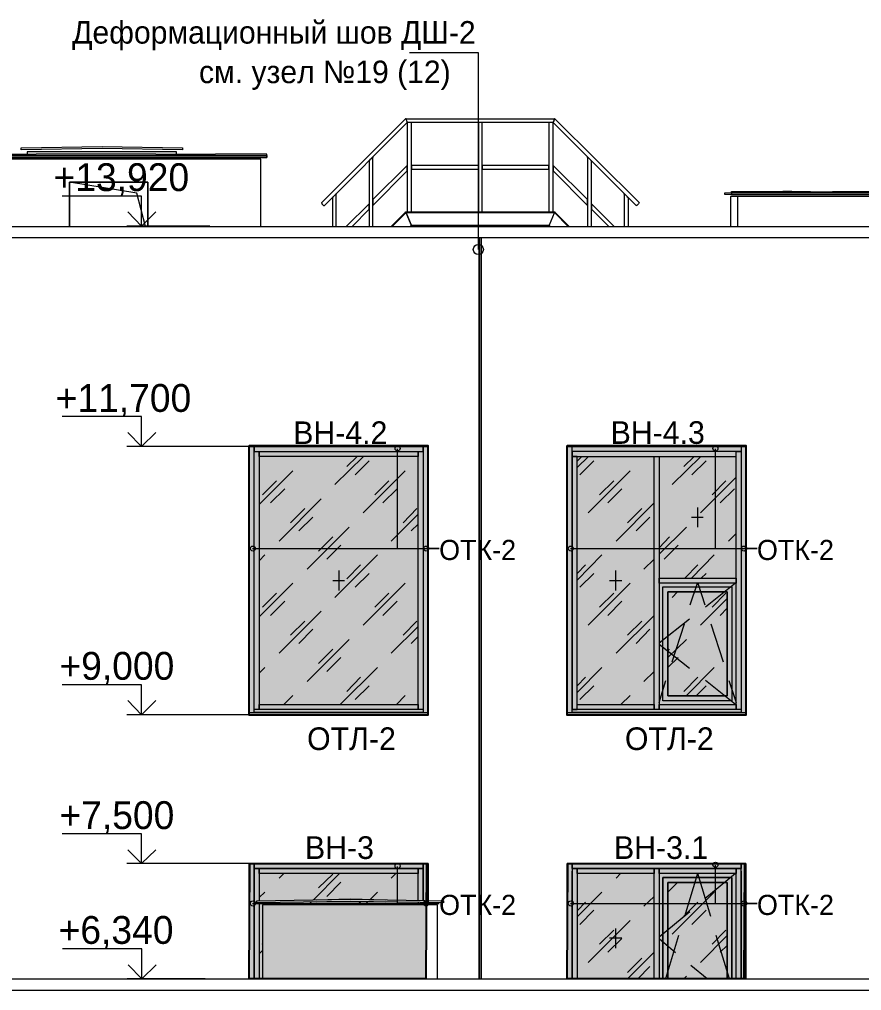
# Model space of a CAD drawing. Header units: millimetres. Extents: x 2294 to 908349, y -83289 to 219220.
# Drawn here: x 365690 to 374169, y 99539 to 109315 of the extents above; entities that cross this region are included whole.
import ezdxf

# ---------------------------------------------------------------- set-up
doc = ezdxf.new("R2010")
doc.units = ezdxf.units.MM
doc.layers.add('PDF _Геометрия', color=7, linetype='Continuous')
doc.layers.add('PDF _Текст', color=7, linetype='Continuous')

msp = doc.modelspace()

# ---------------------------------------------------------------- hatches: boundary and pattern name
at = {"transparency": 33554551}
h = msp.add_hatch(color=3, dxfattribs=at)
h.dxf.hatch_style = 1
h.paths.add_polyline_path([(368003.6828711908, 105025.5195463281), (369802.7332494315, 105025.5195463281), (369802.7332494315, 102312.1282699713), (368003.6828711908, 102312.1282699713)])
h = msp.add_hatch(color=3, dxfattribs=at)
h.dxf.hatch_style = 1
h.paths.add_polyline_path([(371203.8760145996, 105025.5195463281), (373002.9263928402, 105025.5195463281), (373002.9263928402, 102312.1282699713), (371203.8760145996, 102312.1282699713)])
h = msp.add_hatch(color=3, dxfattribs=at)
h.dxf.hatch_style = 1
h.paths.add_polyline_path([(368011.2186158588, 100817.8581911055), (369790.0542052633, 100817.8581911055), (369782.5184605953, 99657.99982960429), (368003.6828711908, 99657.99982960429)])
h = msp.add_hatch(color=3, dxfattribs=at)
h.dxf.hatch_style = 1
h.paths.add_polyline_path([(371211.4117592676, 100817.8581911055), (372990.247348672, 100817.8581911055), (372982.711604004, 99657.99982960429), (371203.8760145996, 99657.99982960429)])

# ---------------------------------------------------------------- linework, layer by layer
for points in [[(368003.6828711908, 105025.5195463281), (369802.7332494315, 105025.5195463281), (369802.7332494315, 102312.1282699713), (368003.6828711908, 102312.1282699713)], [(371203.8760145996, 105025.5195463281), (373002.9263928402, 105025.5195463281), (373002.9263928402, 102312.1282699713), (371203.8760145996, 102312.1282699713)], [(368011.2186158588, 100817.8581911055), (369790.0542052633, 100817.8581911055), (369782.5184605953, 99657.99982960429), (368003.6828711908, 99657.99982960429)], [(371211.4117592676, 100817.8581911055), (372990.247348672, 100817.8581911055), (372982.711604004, 99657.99982960429), (371203.8760145996, 99657.99982960429)]]:
    msp.add_lwpolyline(points, close=True)
at = {"layer": 'PDF _Геометрия', "lineweight": 9}
for points in [[(370310.7004150525, 106998.1253728205), (370310.7004150525, 108979.1973187402), (369616.4786220361, 108979.1973187402)], [(371906.5639270414, 107442.5966427382), (371902.3308673277, 107442.5966427382), (371902.3308673277, 107438.3635830255), (371064.1850440539, 108276.5094062993), (369595.313323468, 108276.5094062993), (369595.313323468, 108280.742466012), (369595.313323468, 108284.9755257266), (369582.6141443271, 108310.3738840073), (369582.6141443271, 108314.60694372), (369578.3810846154, 108314.60694372), (368731.7691419125, 107467.995001019), (368731.7691419125, 107463.7619413063), (368736.0022016279, 107463.7619413063), (368736.0022016279, 107459.5288815927), (368752.9344404805, 107442.5966427382)], [(368736.0022016279, 107459.5288815927), (368752.9344404805, 107442.5966427382), (368757.1675001942, 107442.5966427382), (368757.1675001942, 107438.3635830255), (369595.313323468, 108276.5094062993), (369595.313323468, 108280.742466012), (369595.313323468, 108284.9755257266), (369582.6141443271, 108310.3738840073), (369582.6141443271, 108314.60694372), (369578.3810846154, 108314.60694372), (371081.1172829065, 108314.60694372), (371931.9622853212, 107467.995001019), (371927.7292256095, 107467.995001019), (371927.7292256095, 107463.7619413063), (371923.4961658958, 107459.5288815927), (371906.5639270414, 107442.5966427382), (371923.4961658958, 107459.5288815927)], [(369637.6439206041, 107374.8676873222), (369637.6439206041, 108276.5094062993), (369633.4108608887, 108276.5094062993), (369629.1778011769, 108276.5094062993), (369603.7794428952, 108276.5094062993), (369599.5463831834, 108276.5094062993), (369595.313323468, 108276.5094062993), (369595.313323468, 107374.8676873222)], [(370348.7979524732, 107374.8676873222), (370348.7979524732, 108276.5094062993), (370344.5648927577, 108276.5094062993), (370340.3318330459, 108276.5094062993), (370319.166534476, 108276.5094062993), (370314.9334747642, 108276.5094062993), (370310.7004150525, 108276.5094062993), (370310.7004150525, 107374.8676873222)], [(371064.1850440539, 107374.8676873222), (371064.1850440539, 108276.5094062993), (371059.9519843422, 108276.5094062993), (371055.7189246267, 108276.5094062993), (371030.320566345, 108276.5094062993), (371026.0875066333, 108276.5094062993), (371021.8544469196, 108276.5094062993), (371021.8544469196, 107374.8676873222)], [(368181.471379159, 107946.3307486456), (368181.471379159, 107925.1654500775), (364739.9938320797, 107925.1654500775), (364739.9938320797, 107946.3307486456), (368181.471379159, 107946.3307486456), (368181.471379159, 107959.0299277864), (367665.0380941089, 107959.0299277864), (367665.0380941089, 107954.7968680728), (367063.9436147939, 107954.7968680728), (367063.9436147939, 107959.0299277864), (365857.5215964448, 107959.0299277864), (365857.5215964448, 107954.7968680728), (365256.4271171279, 107954.7968680728), (365256.4271171279, 107959.0299277864), (364739.9938320797, 107959.0299277864), (364739.9938320797, 107946.3307486456)], [(364739.9938320797, 107937.8646292184), (364739.9938320797, 107925.1654500775), (368181.471379159, 107925.1654500775), (368181.471379159, 107937.8646292184)], [(365256.4271171279, 107954.7968680728), (365857.5215964448, 107954.7968680728)], [(367271.3635407537, 107954.7968680728), (367271.3635407537, 107980.1952263536), (365768.6273424607, 107980.1952263536), (365768.6273424607, 107954.7968680728)], [(365768.6273424607, 107925.1654500775), (365768.6273424607, 107908.233211224)], [(367063.9436147939, 107954.7968680728), (367665.0380941089, 107954.7968680728)], [(367271.3635407537, 107908.233211224), (367271.3635407537, 107925.1654500775)], [(369248.2024269607, 107230.9436570639), (369248.2024269607, 107929.3985097921), (369248.2024269607, 107925.1654500775), (369243.9693672489, 107925.1654500775), (369243.9693672489, 107920.9323903648), (369218.5710089672, 107899.7670917967), (369214.3379492518, 107895.5340320831), (369214.3379492518, 107891.3009723704), (369210.10488954, 107891.3009723704), (369210.10488954, 107230.9436570639)], [(371449.3934779819, 107230.9436570639), (371449.3934779819, 107891.3009723704), (371445.1604182702, 107891.3009723704), (371445.1604182702, 107895.5340320831), (371440.9273585565, 107899.7670917967), (371419.7620599885, 107920.9323903648), (371415.5290002767, 107925.1654500775), (371411.2959405612, 107925.1654500775), (371411.2959405612, 107929.3985097921), (371411.2959405612, 107230.9436570639)], [(368122.2085431684, 107230.9436570639), (368122.2085431684, 107908.233211224), (364799.2566680703, 107908.233211224), (364799.2566680703, 107810.8728378136)], [(366958.1171219572, 107230.9436570639), (366873.4559276849, 107565.3553744303), (366196.1663735267, 107675.4149269816)], [(367605.775258122, 107235.1767167766), (367190.9354061987, 107235.1767167766), (366920.0195845347, 107235.1767167766), (366920.0195845347, 107535.7239564359), (366119.9712986834, 107535.7239564359)], [(368879.9262318872, 107230.9436570639), (368879.9262318872, 107561.1223147167), (368879.9262318872, 107556.8892550031), (368875.6931721736, 107556.8892550031), (368875.6931721736, 107552.6561952895), (368871.4601124581, 107552.6561952895), (368850.2948138937, 107527.2578370087), (368846.0617541783, 107527.2578370087), (368846.0617541783, 107523.0247772951), (368841.8286944646, 107523.0247772951), (368841.8286944646, 107518.7917175815), (368841.8286944646, 107230.9436570639)], [(371821.9027327728, 107230.9436570639), (371821.9027327728, 107518.7917175815), (371817.6696730573, 107518.7917175815), (371817.6696730573, 107523.0247772951), (371813.4366133455, 107523.0247772951), (371813.4366133455, 107527.2578370087), (371788.0382550638, 107552.6561952895), (371783.8051953502, 107556.8892550031), (371779.5721356347, 107556.8892550031), (371779.5721356347, 107561.1223147167), (371779.5721356347, 107230.9436570639)], [(372859.0023625791, 107569.5884341439), (372859.0023625791, 107582.2876132838), (373375.4356476273, 107582.2876132838), (373375.4356476273, 107578.0545535712), (373874.9366938192, 107578.0545535712), (373874.9366938192, 107582.2876132838), (374374.4377400149, 107582.2876132838), (374374.4377400149, 107578.0545535712), (374873.9387862086, 107578.0545535712), (374873.9387862086, 107582.2876132838), (375390.3720712569, 107582.2876132838), (375390.3720712569, 107569.5884341439), (372859.0023625791, 107569.5884341439), (372859.0023625791, 107552.6561952895), (372791.2734071631, 107552.6561952895), (372791.2734071631, 107569.5884341439), (372859.0023625791, 107573.8214938575)], [(374090.8227392081, 107531.4908967223), (372850.5362431537, 107531.4908967223), (372850.5362431537, 107230.9436570639)], [(375390.3720712569, 107569.5884341439), (375390.3720712569, 107552.6561952895), (372859.0023625791, 107552.6561952895)], [(372859.0023625791, 107561.1223147167), (372859.0023625791, 107552.6561952895), (375390.3720712569, 107552.6561952895), (375390.3720712569, 107561.1223147167), (375585.0928180758, 107561.1223147167), (375390.3720712569, 107561.1223147167)], [(375331.1092352662, 107230.9436570639), (375331.1092352662, 107531.4908967223), (372918.2651985697, 107531.4908967223), (372918.2651985697, 107230.9436570639)], [(373375.4356476273, 107578.0545535712), (373874.9366938192, 107578.0545535712)], [(369040.7825010009, 107230.9436570639), (369210.10488954, 107404.4991053166), (369210.10488954, 107408.7321650311), (369210.10488954, 107412.9652247438), (369210.10488954, 107446.8297024528), (369210.10488954, 107451.0627621654), (369210.10488954, 107455.2958218791), (369210.10488954, 107459.5288815927), (368981.5196650103, 107230.9436570639)], [(371677.9787025116, 107230.9436570639), (371449.3934779819, 107459.5288815927), (371449.3934779819, 107455.2958218791), (371449.3934779819, 107451.0627621654), (371449.3934779819, 107446.8297024528), (371449.3934779819, 107412.9652247438), (371449.3934779819, 107408.7321650311), (371449.3934779819, 107404.4991053166), (371622.9489262365, 107230.9436570639)], [(369633.4108608887, 107230.9436570639), (369637.6439206041, 107235.1767167766), (369637.6439206041, 107239.4097764902), (369637.6439206041, 107243.6428362038), (371021.8544469196, 107243.6428362038), (371026.0875066333, 107243.6428362038), (371026.0875066333, 107247.8758959174), (371076.8842231948, 107366.401567895), (371076.8842231948, 107370.6346276095), (371076.8842231948, 107374.8676873222), (371081.1172829065, 107374.8676873222), (369578.3810846154, 107374.8676873222), (369578.3810846154, 107379.1007470358), (371081.1172829065, 107379.1007470358), (371081.1172829065, 107374.8676873222), (369578.3810846154, 107374.8676873222), (369582.6141443271, 107374.8676873222), (369582.6141443271, 107370.6346276095), (369582.6141443271, 107374.8676873222), (369578.3810846154, 107374.8676873222), (369434.4570543561, 107230.9436570639)], [(369442.9231737815, 107230.9436570639), (369582.6141443271, 107370.6346276095), (369582.6141443271, 107366.401567895), (369633.4108608887, 107247.8758959174), (369633.4108608887, 107243.6428362038), (369637.6439206041, 107243.6428362038), (369624.9447414633, 107230.9436570639)], [(371021.8544469196, 107243.6428362038), (371021.8544469196, 107239.4097764902), (371021.8544469196, 107235.1767167766), (369637.6439206041, 107235.1767167766), (369637.6439206041, 107239.4097764902), (369637.6439206041, 107243.6428362038), (369633.4108608887, 107243.6428362038), (369633.4108608887, 107247.8758959174), (369582.6141443271, 107366.401567895), (369582.6141443271, 107370.6346276095), (371076.8842231948, 107370.6346276095), (371076.8842231948, 107374.8676873222), (371081.1172829065, 107374.8676873222), (371225.0413131677, 107230.9436570639)], [(369629.1778011769, 107374.8676873222), (369603.7794428952, 107374.8676873222)], [(370340.3318330459, 107374.8676873222), (370319.166534476, 107374.8676873222)], [(371026.0875066333, 107230.9436570639), (371021.8544469196, 107235.1767167766), (371021.8544469196, 107239.4097764902), (371026.0875066333, 107239.4097764902), (371026.0875066333, 107243.6428362038), (371026.0875066333, 107247.8758959174), (371076.8842231948, 107366.401567895), (371076.8842231948, 107370.6346276095), (371216.5751937404, 107230.9436570639)], [(371055.7189246267, 107374.8676873222), (371030.320566345, 107374.8676873222)], [(371081.1172829065, 107374.8676873222), (371081.1172829065, 107374.8676873222)], [(367072.4097342212, 107235.1767167766), (366771.8624945618, 107235.1767167766)], [(371034.5536260605, 107230.9436570639), (371026.0875066333, 107243.6428362038)], [(390366.9373376332, 107116.651044799), (365586.6057747807, 107116.651044799), (365586.6057747807, 107230.9436570639), (390366.9373376332, 107230.9436570639)], [(368295.763991423, 105017.0534269009), (367931.7208560612, 105017.0534269009), (366920.0195845347, 105017.0534269009), (366920.0195845347, 105317.6006665593), (366119.9712986834, 105317.6006665593)], [(367072.4097342212, 105017.0534269009), (366771.8624945618, 105017.0534269009)], [(369493.719890343, 104991.6550686192), (369493.719890343, 103988.419916519), (369917.0258616954, 103988.419916519), (369785.8010105751, 103988.419916519)], [(372693.9130337518, 104991.6550686192), (372693.9130337518, 103988.419916519), (373117.2190051042, 103988.419916519), (372985.9941539839, 103988.419916519)], [(368587.8451116551, 104915.4599937769), (368587.8451116551, 104915.4599937769)], [(368867.2270527463, 104631.844992972), (369155.0751132648, 104915.4599937769)], [(368985.7527247239, 104813.8665606529), (369091.5792175625, 104915.4599937769)], [(371305.4694477245, 104805.4004412256), (371419.7620599885, 104915.4599937769)], [(371305.4694477245, 104868.8963369289), (371352.0331045743, 104915.4599937769)], [(371978.525942171, 104915.4599937769), (371982.7590018846, 104915.4599937769)], [(372262.1409429759, 104631.844992972), (372549.9890034944, 104915.4599937769)], [(372380.6666149553, 104813.8665606529), (372482.2600480784, 104915.4599937769)], [(369070.4139189944, 104729.2053663833), (369210.10488954, 104873.1293966416)], [(371330.8678060044, 104729.2053663833), (371474.7918362636, 104873.1293966416)], [(372461.0947495103, 104729.2053663833), (372605.0187797695, 104873.1293966416)], [(368105.2763043158, 104432.8911864376), (368443.9210813958, 104771.5359635176)], [(369150.8420535494, 104348.2299921671), (369574.1480249017, 104771.5359635176)], [(371415.5290002767, 104348.2299921671), (371838.8349716254, 104771.5359635176)], [(372545.7559437826, 104348.2299921671), (372905.5660194289, 104708.0400678152)], [(368139.1407820247, 104530.251559848), (368278.8317525703, 104669.9425303936)], [(369269.3677255306, 104530.251559848), (369409.0586960763, 104669.9425303936)], [(371529.8216125406, 104530.251559848), (371673.7456427999, 104669.9425303936)], [(372664.2816157583, 104530.251559848), (372803.9725863039, 104669.9425303936)], [(368219.5689165797, 104449.823425292), (368363.4929468371, 104589.5143958377)], [(369349.7958600856, 104449.823425292), (369493.719890343, 104589.5143958377)], [(371614.4828068092, 104449.823425292), (371754.1737773549, 104589.5143958377)], [(372744.7097503152, 104449.823425292), (372888.6337805763, 104589.5143958377)], [(368304.2301108502, 104064.6149913622), (368727.5360822007, 104487.9209627127)], [(371699.1440010797, 104064.6149913622), (372080.1193752959, 104449.823425292)], [(372516.1245257854, 104403.2597684432), (372516.1245257854, 104204.3059619078)], [(368418.522723116, 104246.6365590431), (368562.4467533734, 104390.5605893023)], [(368503.1839173827, 104166.2084244862), (368642.8748879284, 104305.8993950319)], [(369434.4570543561, 104064.6149913622), (369705.3728760201, 104335.5308130272)], [(369552.9827263337, 104246.6365590431), (369692.6736968793, 104390.5605893023)], [(371813.4366133455, 104246.6365590431), (371957.3606436029, 104390.5605893023)], [(371898.097807616, 104166.2084244862), (372037.7887781616, 104305.8993950319)], [(372456.8616897985, 104305.8993950319), (372575.3873617761, 104305.8993950319)], [(368587.8451116551, 103780.9999905573), (369011.1510830037, 104204.3059619078)], [(369633.4108608887, 104166.2084244862), (369705.3728760201, 104233.9373799032)], [(372130.9160918575, 103933.3901402438), (372406.064973237, 104204.3059619078)], [(368702.137723919, 103963.0215582382), (368846.0617541783, 104106.9455884974)], [(372130.9160918575, 103996.8860359462), (372236.7425846942, 104106.9455884974)], [(372829.3709445857, 104064.6149913622), (372905.5660194289, 104140.8100662054)], [(368786.7989181895, 103882.5934236823), (368926.4898887351, 104022.2843942279)], [(372181.712808419, 103882.5934236823), (372321.4037789647, 104022.2843942279)], [(368037.5473488998, 103988.419916519), (369917.0258616954, 103988.419916519)], [(368105.2763043158, 103865.6611848278), (368160.3060805891, 103924.9240208166)], [(368867.2270527463, 103497.3849897534), (369294.7660838105, 103924.9240208166)], [(371237.7404923085, 103988.419916519), (373117.2190051042, 103988.419916519)], [(371305.4694477245, 103670.9404380061), (371555.2199708223, 103924.9240208166)], [(372456.8616897985, 103692.1057365742), (372685.4469143283, 103924.9240208166)], [(368985.7527247239, 103683.6396171469), (369125.4436952695, 103823.3305876926)], [(371305.4694477245, 103738.669393423), (371390.130641995, 103823.3305876926)], [(371978.525942171, 103780.9999905573), (372080.1193752959, 103882.5934236823)], [(372389.1327343807, 103692.1057365742), (372520.3575855009, 103823.3305876926)], [(368905.324590167, 103768.3008114174), (368905.324590167, 103565.1139451694)], [(369070.4139189944, 103598.9784228774), (369210.10488954, 103738.669393423)], [(371330.8678060044, 103598.9784228774), (371474.7918362636, 103738.669393423)], [(371690.6778816525, 103768.3008114174), (371690.6778816525, 103565.1139451694)], [(372554.2220632061, 103692.1057365742), (372605.0187797695, 103738.669393423)], [(368105.2763043158, 103302.6642429316), (368443.9210813958, 103641.3090200117)], [(368846.0617541783, 103666.7073782934), (368964.5874261577, 103666.7073782934)], [(369150.8420535494, 103218.0030486621), (369574.1480249017, 103641.3090200117)], [(371415.5290002767, 103218.0030486621), (371838.8349716254, 103641.3090200117)], [(371631.4150456656, 103666.7073782934), (371754.1737773549, 103666.7073782934)], [(372444.1625106577, 103421.1899149101), (372516.1245257854, 103641.3090200117)], [(372520.3575855009, 103641.3090200117), (372592.3196006287, 103421.1899149101)], [(372901.3329597153, 103641.3090200117), (372596.5526603442, 103400.024616342)], [(368139.1407820247, 103400.024616342), (368278.8317525703, 103539.7155868877)], [(369269.3677255306, 103400.024616342), (369409.0586960763, 103539.7155868877)], [(371529.8216125406, 103400.024616342), (371673.7456427999, 103539.7155868877)], [(372262.1409429759, 103497.3849897534), (372317.1707192529, 103552.4147660285)], [(372664.2816157583, 103400.024616342), (372803.9725863039, 103539.7155868877)], [(368219.5689165797, 103315.3634220725), (368363.4929468371, 103459.2874523317)], [(369349.7958600856, 103315.3634220725), (369493.719890343, 103459.2874523317)], [(371614.4828068092, 103315.3634220725), (371754.1737773549, 103459.2874523317)], [(372545.7559437826, 103218.0030486621), (372816.6717654448, 103484.6858106125)], [(368304.2301108502, 102934.3880478563), (368727.5360822007, 103357.6940192077)], [(372744.7097503152, 103315.3634220725), (372816.6717654448, 103387.3254372021)], [(368418.522723116, 103116.4096155381), (368562.4467533734, 103256.1005860837)], [(369552.9827263337, 103116.4096155381), (369692.6736968793, 103256.1005860837)], [(371699.1440010797, 102934.3880478563), (372080.1193752959, 103315.3634220725)], [(371813.4366133455, 103116.4096155381), (371957.3606436029, 103256.1005860837)], [(372435.6963912304, 103277.2658846509), (372130.9160918575, 103035.9814809812)], [(372262.1409429759, 102849.7268535867), (372384.899674667, 103230.702227802)], [(372651.5824366175, 103230.702227802), (372774.3411683105, 102849.7268535867)], [(368503.1839173827, 103031.7484212676), (368642.8748879284, 103175.6724515269)], [(369434.4570543561, 102934.3880478563), (369705.3728760201, 103205.3038695212)], [(371898.097807616, 103031.7484212676), (372037.7887781616, 103175.6724515269)], [(368587.8451116551, 102650.7730470523), (369011.1510830037, 103074.0790184019)], [(369633.4108608887, 103031.7484212676), (369705.3728760201, 103103.7104363972)], [(372219.8103458416, 102892.057450722), (372406.064973237, 103074.0790184019)], [(368702.137723919, 102832.7946147323), (368846.0617541783, 102976.7186449924)], [(372435.6963912304, 102781.9978981707), (372130.9160918575, 103023.2823018404)], [(372219.8103458416, 102955.5533464244), (372236.7425846942, 102976.7186449924)], [(368786.7989181895, 102752.3664801763), (368926.4898887351, 102892.057450722)], [(372219.8103458416, 102790.464017598), (372321.4037789647, 102892.057450722)], [(368105.2763043158, 102735.4342413228), (368160.3060805891, 102790.464017598)], [(368918.0237693079, 102417.9547628099), (369294.7660838105, 102790.464017598)], [(371305.4694477245, 102540.7134945011), (371555.2199708223, 102790.464017598)], [(371978.525942171, 102650.7730470523), (372080.1193752959, 102752.3664801763)], [(372401.8319135215, 102506.8490167931), (372685.4469143283, 102790.464017598)], [(368985.7527247239, 102549.1796139283), (369125.4436952695, 102693.1036441866)], [(371305.4694477245, 102608.4424499171), (371390.130641995, 102693.1036441866)], [(372130.9160918575, 102439.1200613771), (372198.6450472716, 102659.2391664796)], [(372380.6666149553, 102549.1796139283), (372520.3575855009, 102693.1036441866)], [(372901.3329597153, 102417.9547628099), (372596.5526603442, 102659.2391664796)], [(372833.6040042974, 102659.2391664796), (372905.5660194289, 102439.1200613771)], [(368291.5309317112, 102316.3613296859), (367817.4282437954, 102316.3613296859), (366920.0195845347, 102316.3613296859), (366920.0195845347, 102616.9085693443), (366119.9712986834, 102616.9085693443)], [(369070.4139189944, 102468.7514793715), (369210.10488954, 102608.4424499171)], [(371330.8678060044, 102468.7514793715), (371474.7918362636, 102608.4424499171)], [(372503.4253466446, 102506.8490167931), (372605.0187797695, 102608.4424499171)], [(368350.7937676981, 102417.9547628099), (368443.9210813958, 102511.0820765067)], [(369485.2537709177, 102417.9547628099), (369574.1480249017, 102511.0820765067)], [(371745.7076579295, 102417.9547628099), (371838.8349716254, 102511.0820765067)], [(369756.1695925817, 102367.1580462474), (368054.4795877524, 102367.1580462474)], [(372956.3627359904, 102367.1580462474), (371254.672731163, 102367.1580462474)], [(367072.4097342212, 102316.3613296859), (366771.8624945618, 102316.3613296859)], [(368003.6828711908, 102337.5266282531), (368003.6828711908, 102337.5266282531)], [(368003.6828711908, 102312.1282699713), (368003.6828711908, 102316.3613296859)], [(369756.1695925817, 102337.5266282531), (368054.4795877524, 102337.5266282531), (369756.1695925817, 102337.5266282531)], [(369806.9663091432, 102337.5266282531), (369806.9663091432, 102337.5266282531)], [(369806.9663091432, 102316.3613296859), (369806.9663091432, 102312.1282699713)], [(371203.8760145996, 102337.5266282531), (371203.8760145996, 102337.5266282531)], [(371203.8760145996, 102312.1282699713), (371203.8760145996, 102316.3613296859)], [(372956.3627359904, 102337.5266282531), (371254.672731163, 102337.5266282531), (372956.3627359904, 102337.5266282531)], [(373002.9263928402, 102337.5266282531), (373002.9263928402, 102337.5266282531)], [(373002.9263928402, 102316.3613296859), (373002.9263928402, 102312.1282699713)], [(368198.4036180116, 100817.8581911055), (367847.0596617926, 100817.8581911055), (366920.0195845347, 100817.8581911055), (366920.0195845347, 101118.405430764), (366119.9712986834, 101118.405430764)], [(367072.4097342212, 100817.8581911055), (366771.8624945618, 100817.8581911055)], [(369705.3728760201, 100445.3489363166), (369705.3728760201, 100741.6631162623), (369705.3728760201, 100767.0614745431), (369756.1695925817, 100767.0614745431), (369756.1695925817, 100741.6631162623), (369756.1695925817, 100817.8581911055), (369806.9663091432, 100817.8581911055), (369806.9663091432, 100741.6631162623), (369806.9663091432, 100445.3489363166), (369806.9663091432, 100817.8581911055), (368003.6828711908, 100817.8581911055), (368003.6828711908, 99657.99982960429), (368003.6828711908, 100741.6631162623), (368003.6828711908, 100817.8581911055), (368054.4795877524, 100817.8581911055), (368054.4795877524, 100741.6631162623), (368054.4795877524, 99657.99982960429), (368054.4795877524, 100741.6631162623), (368054.4795877524, 100767.0614745431), (368105.2763043158, 100767.0614745431), (368105.2763043158, 100741.6631162623), (368105.2763043158, 100441.1158766029)], [(369493.719890343, 100788.2267731102), (369493.719890343, 100415.7175183222), (369917.0258616954, 100415.7175183222), (369785.8010105751, 100415.7175183222)], [(372956.3627359904, 100741.6631162623), (372956.3627359904, 99657.99982960429), (372956.3627359904, 100741.6631162623), (372956.3627359904, 100817.8581911055), (373002.9263928402, 100817.8581911055), (373002.9263928402, 100741.6631162623), (373002.9263928402, 99657.99982960429), (373002.9263928402, 100817.8581911055), (371203.8760145996, 100817.8581911055), (371203.8760145996, 99657.99982960429), (371203.8760145996, 100741.6631162623), (371203.8760145996, 100817.8581911055), (371254.672731163, 100817.8581911055), (371254.672731163, 100741.6631162623), (371254.672731163, 99657.99982960429), (371254.672731163, 100741.6631162623)], [(372693.9130337518, 100800.9259522511), (372693.9130337518, 100415.7175183222), (373117.2190051042, 100415.7175183222), (372985.9941539839, 100415.7175183222)], [(368304.2301108502, 100669.7011011327), (368350.7937676981, 100716.2647579815)], [(368647.1079476438, 100449.5819960302), (368913.7907095961, 100716.2647579815)], [(368702.137723919, 100572.3407277213), (368846.0617541783, 100712.031698267)], [(369434.4570543561, 100669.7011011327), (369481.0207112022, 100716.2647579815)], [(371254.672731163, 100767.0614745431), (371305.4694477245, 100767.0614745431), (371305.4694477245, 100741.6631162623), (371305.4694477245, 99657.99982960429)], [(371699.1440010797, 100669.7011011327), (371741.474598214, 100716.2647579815)], [(372080.1193752959, 99657.99982960429), (372080.1193752959, 100741.6631162623), (372080.1193752959, 100767.0614745431), (372130.9160918575, 100767.0614745431), (372130.9160918575, 100741.6631162623), (372130.9160918575, 99657.99982960429)], [(372516.1245257854, 100716.2647579815), (372384.899674667, 100284.4926672038)], [(372651.5824366175, 100284.4926672038), (372520.3575855009, 100716.2647579815)], [(372901.3329597153, 100716.2647579815), (372592.3196006287, 100462.281175171)], [(372905.5660194289, 99657.99982960429), (372905.5660194289, 100741.6631162623), (372905.5660194289, 100767.0614745431), (372956.3627359904, 100767.0614745431)], [(368786.7989181895, 100487.6795334518), (368926.4898887351, 100631.603563711)], [(372219.8103458416, 100530.010130587), (372317.1707192529, 100627.3705039974)], [(368105.2763043158, 100474.9803543119), (368160.3060805891, 100530.010130587)], [(369218.5710089672, 100453.8150557438), (369294.7660838105, 100530.010130587)], [(371305.4694477245, 100280.2596074902), (371555.2199708223, 100530.010130587)], [(372262.1409429759, 100106.7041592365), (372685.4469143283, 100530.010130587)], [(368037.5473488998, 100415.7175183222), (369917.0258616954, 100415.7175183222)], [(368680.9724253509, 100432.6497571757), (369019.6172024328, 100436.8828168903), (368079.8779460341, 100424.1836377494), (368079.8779460341, 100441.1158766029), (369019.6172024328, 100458.0481154565), (368680.9724253509, 100449.5819960302)], [(368105.2763043158, 100424.1836377494), (368105.2763043158, 99657.99982960429)], [(369900.0936228391, 99657.99982960429), (369900.0936228391, 100403.0183391813), (368139.1407820247, 100403.0183391813), (368139.1407820247, 99657.99982960429)], [(368600.5442907959, 100403.0183391813), (368630.1757087894, 100432.6497571757)], [(369379.4272780791, 100449.5819960302), (369019.6172024328, 100458.0481154565), (369959.3564588297, 100441.1158766029), (369959.3564588297, 100424.1836377494), (369019.6172024328, 100436.8828168903), (369379.4272780791, 100432.6497571757)], [(369100.0453369878, 100403.0183391813), (369125.4436952695, 100428.416697463)], [(369167.7742924057, 100403.0183391813), (369197.4057103992, 100432.6497571757)], [(369705.3728760201, 100424.1836377494), (369705.3728760201, 100403.0183391813)], [(371237.7404923085, 100415.7175183222), (373117.2190051042, 100415.7175183222)], [(371305.4694477245, 100343.7555031925), (371390.130641995, 100428.416697463)], [(371978.525942171, 100390.3191600414), (372080.1193752959, 100487.6795334518)], [(372380.6666149553, 100288.7257269174), (372520.3575855009, 100428.416697463)], [(371330.8678060044, 100204.0645326469), (371474.7918362636, 100347.9885629062)], [(372439.9294509422, 100331.0563240517), (372130.9160918575, 100077.0727412412)], [(372461.0947495103, 100204.0645326469), (372605.0187797695, 100347.9885629062)], [(371415.5290002767, 99823.08915843163), (371838.8349716254, 100246.3951297821)], [(371529.8216125406, 100005.1107261125), (371673.7456427999, 100149.0347563718)], [(371690.6778816525, 100165.9669952253), (371690.6778816525, 99967.01318869088)], [(372664.2816157583, 100005.1107261125), (372803.9725863039, 100149.0347563718)], [(368139.1407820247, 100005.1107261125), (368139.1407820247, 100009.3437858261)], [(371614.4828068092, 99924.68259155564), (371754.1737773549, 100064.3735621013)], [(371754.1737773549, 100068.6066218149), (371631.4150456656, 100068.6066218149)], [(372296.0054206848, 99920.44953184202), (372130.9160918575, 100060.1405023877)], [(372325.6368386783, 100094.0049800957), (372194.4119875599, 99657.99982960429)], [(372545.7559437826, 99823.08915843163), (372816.6717654448, 100094.0049800957)], [(372837.8370640129, 99657.99982960429), (372706.6122128926, 100094.0049800957)], [(367559.2116012722, 99657.99982960429), (367427.9867501557, 99657.99982960429), (366924.2526442483, 99657.99982960429), (366924.2526442483, 99958.54706926364), (366124.2043583952, 99958.54706926364)], [(368105.2763043158, 99907.7503527021), (368139.1407820247, 99941.61483041011)], [(371813.4366133455, 99657.99982960429), (372080.1193752959, 99924.68259155564)], [(372744.7097503152, 99924.68259155564), (372816.6717654448, 99992.41154697165)], [(371813.4366133455, 99721.49572530761), (371957.3606436029, 99865.41975556687)], [(371915.0300464686, 99657.99982960429), (372037.7887781616, 99780.75856129639)], [(372613.4848991968, 99657.99982960429), (372448.3955703694, 99793.45774043724)], [(367076.6427939329, 99657.99982960429), (366776.0955542736, 99657.99982960429)], [(372380.6666149553, 99657.99982960429), (372406.064973237, 99683.39818788599)]]:
    msp.add_lwpolyline(points, dxfattribs=at)
for points in [[(371081.1172829065, 108314.60694372), (371076.8842231948, 108314.60694372), (371076.8842231948, 108310.3738840073), (371068.4181037676, 108284.9755257266), (371064.1850440539, 108280.742466012), (371064.1850440539, 108276.5094062993), (371064.1850440539, 108280.742466012), (371068.4181037676, 108284.9755257266), (371076.8842231948, 108310.3738840073), (371076.8842231948, 108314.60694372)], [(366522.111971464, 108035.2250026288), (367330.6263767444, 108022.5258234888), (367330.6263767444, 108001.3605249207), (366522.111971464, 108014.0597040616), (365709.36450647, 108001.3605249207), (365709.36450647, 108022.5258234888)], [(369595.313323468, 107789.7075392464), (369595.313323468, 107793.9405989591), (369595.313323468, 107798.1736586727), (369595.313323468, 107802.4067183863), (369595.313323468, 107836.2711960943), (369595.313323468, 107840.504255808), (369595.313323468, 107844.7373155216), (369248.2024269607, 107501.8594787279), (369248.2024269607, 107497.6264190143), (369248.2024269607, 107493.3933593007), (369248.2024269607, 107489.1602995871), (369248.2024269607, 107455.2958218791), (369248.2024269607, 107451.0627621654), (369248.2024269607, 107446.8297024528), (369248.2024269607, 107442.5966427382)], [(370310.7004150525, 107806.6397781), (370310.7004150525, 107810.8728378136), (370310.7004150525, 107815.1058975272), (370310.7004150525, 107840.504255808), (370310.7004150525, 107844.7373155216), (369637.6439206041, 107844.7373155216), (369637.6439206041, 107840.504255808), (369637.6439206041, 107815.1058975272), (369637.6439206041, 107810.8728378136), (369637.6439206041, 107806.6397781)], [(371021.8544469196, 107806.6397781), (371021.8544469196, 107810.8728378136), (371021.8544469196, 107815.1058975272), (371021.8544469196, 107840.504255808), (371021.8544469196, 107844.7373155216), (370348.7979524732, 107844.7373155216), (370348.7979524732, 107840.504255808), (370348.7979524732, 107815.1058975272), (370348.7979524732, 107810.8728378136), (370348.7979524732, 107806.6397781)], [(371411.2959405612, 107442.5966427382), (371411.2959405612, 107446.8297024528), (371411.2959405612, 107451.0627621654), (371411.2959405612, 107455.2958218791), (371411.2959405612, 107489.1602995871), (371411.2959405612, 107493.3933593007), (371411.2959405612, 107497.6264190143), (371411.2959405612, 107501.8594787279), (371064.1850440539, 107844.7373155216), (371064.1850440539, 107840.504255808), (371064.1850440539, 107836.2711960943), (371064.1850440539, 107802.4067183863), (371064.1850440539, 107798.1736586727), (371064.1850440539, 107793.9405989591), (371064.1850440539, 107789.7075392464)], [(366196.1663735267, 107675.4149269816), (366196.1663735267, 107230.9436570639), (366196.1663735267, 107675.4149269816), (366983.5154802371, 107675.4149269816), (366983.5154802371, 107230.9436570639), (366983.5154802371, 107675.4149269816)], [(373468.5629613232, 107582.2876132838), (373375.4356476273, 107582.2876132838)], [(373654.8175887186, 107578.0545535712), (373468.5629613232, 107582.2876132838)], [(370319.166534476, 99657.99982960429), (370319.166534476, 107116.651044799)], [(370340.3318330459, 107116.651044799), (370340.3318330459, 99657.99982960429)], [(369756.1695925817, 105017.0534269009), (369730.7712343, 105017.0534269009), (368079.8779460341, 105017.0534269009), (368054.4795877524, 105017.0534269009), (368003.6828711908, 105017.0534269009), (368003.6828711908, 104940.8583520576), (368003.6828711908, 102392.5564045291), (368003.6828711908, 102316.3613296859), (368003.6828711908, 105017.0534269009), (369806.9663091432, 105017.0534269009), (369806.9663091432, 102316.3613296859), (369806.9663091432, 102392.5564045291), (369806.9663091432, 104940.8583520576), (369806.9663091432, 105017.0534269009)], [(368079.8779460341, 104966.2567103384), (369730.7712343, 104966.2567103384), (369756.1695925817, 104966.2567103384), (369756.1695925817, 105017.0534269009), (369756.1695925817, 104940.8583520576), (369756.1695925817, 102392.5564045291), (369756.1695925817, 102337.5266282531), (368054.4795877524, 102337.5266282531), (368054.4795877524, 102392.5564045291), (368054.4795877524, 104940.8583520576), (368054.4795877524, 105017.0534269009), (368054.4795877524, 104966.2567103384)], [(371203.8760145996, 104940.8583520576), (371203.8760145996, 103666.7073782934), (371203.8760145996, 102392.5564045291), (371203.8760145996, 102316.3613296859), (371203.8760145996, 105017.0534269009), (373002.9263928402, 105017.0534269009), (373002.9263928402, 102316.3613296859), (373002.9263928402, 102392.5564045291), (373002.9263928402, 103666.7073782934), (373002.9263928402, 104940.8583520576), (373002.9263928402, 105017.0534269009), (372956.3627359904, 105017.0534269009), (372956.3627359904, 104940.8583520576), (372956.3627359904, 103666.7073782934), (372956.3627359904, 102392.5564045291), (372956.3627359904, 102337.5266282531), (371254.672731163, 102337.5266282531), (371254.672731163, 102392.5564045291), (371254.672731163, 103666.7073782934), (371254.672731163, 102367.1580462474), (371305.4694477245, 102367.1580462474), (371305.4694477245, 103666.7073782934), (371305.4694477245, 104915.4599937769), (371254.672731163, 104915.4599937769), (371254.672731163, 103666.7073782934), (371254.672731163, 104940.8583520576), (371254.672731163, 105017.0534269009), (371203.8760145996, 105017.0534269009)], [(372105.5177335758, 104966.2567103384), (371254.672731163, 104966.2567103384), (371254.672731163, 104915.4599937769), (372105.5177335758, 104915.4599937769), (372905.5660194289, 104915.4599937769), (372905.5660194289, 104966.2567103384), (372105.5177335758, 104966.2567103384), (371280.0710894428, 104966.2567103384), (371254.672731163, 104966.2567103384), (371254.672731163, 105017.0534269009), (371280.0710894428, 105017.0534269009), (372105.5177335758, 105017.0534269009), (372930.9643777087, 105017.0534269009), (372956.3627359904, 105017.0534269009), (372956.3627359904, 104966.2567103384), (372930.9643777087, 104966.2567103384)], [(368054.4795877524, 102367.1580462474), (368054.4795877524, 104966.2567103384), (368105.2763043158, 104966.2567103384), (368105.2763043158, 102367.1580462474)], [(369705.3728760201, 104915.4599937769), (368105.2763043158, 104915.4599937769), (368105.2763043158, 104966.2567103384), (369705.3728760201, 104966.2567103384)], [(369705.3728760201, 102367.1580462474), (369705.3728760201, 104966.2567103384), (369756.1695925817, 104966.2567103384), (369756.1695925817, 102367.1580462474)], [(372130.9160918575, 102367.1580462474), (372080.1193752959, 102367.1580462474), (371305.4694477245, 102367.1580462474), (371305.4694477245, 102417.9547628099), (372080.1193752959, 102417.9547628099), (372080.1193752959, 102367.1580462474), (372080.1193752959, 103666.7073782934), (372080.1193752959, 104915.4599937769), (372130.9160918575, 104915.4599937769), (372130.9160918575, 103666.7073782934)], [(372905.5660194289, 104940.8583520576), (372905.5660194289, 104966.2567103384), (372956.3627359904, 104966.2567103384), (372956.3627359904, 104940.8583520576), (372956.3627359904, 103666.7073782934), (372956.3627359904, 102367.1580462474), (372905.5660194289, 102367.1580462474), (372905.5660194289, 103666.7073782934)], [(372905.5660194289, 103641.3090200117), (372130.9160918575, 103641.3090200117), (372130.9160918575, 103692.1057365742), (372905.5660194289, 103692.1057365742)], [(372169.0136292782, 103603.211482591), (372863.2354222946, 103603.211482591), (372863.2354222946, 102456.0523002315), (372169.0136292782, 102456.0523002315)], [(372863.2354222946, 103603.211482591), (372863.2354222946, 102456.0523002315), (372169.0136292782, 102456.0523002315), (372169.0136292782, 103603.211482591)], [(372816.6717654448, 103552.4147660285), (372219.8103458416, 103552.4147660285), (372219.8103458416, 102506.8490167931), (372816.6717654448, 102506.8490167931)], [(372219.8103458416, 102506.8490167931), (372219.8103458416, 103552.4147660285), (372816.6717654448, 103552.4147660285), (372816.6717654448, 102506.8490167931)], [(369705.3728760201, 102367.1580462474), (368105.2763043158, 102367.1580462474), (368105.2763043158, 102417.9547628099), (369705.3728760201, 102417.9547628099)], [(372905.5660194289, 102367.1580462474), (372130.9160918575, 102367.1580462474), (372130.9160918575, 102417.9547628099), (372905.5660194289, 102417.9547628099)], [(369806.9663091432, 102312.1282699713), (368003.6828711908, 102312.1282699713), (368003.6828711908, 102337.5266282531), (369806.9663091432, 102337.5266282531)], [(373002.9263928402, 102312.1282699713), (371203.8760145996, 102312.1282699713), (371203.8760145996, 102337.5266282531), (373002.9263928402, 102337.5266282531)], [(369730.7712343, 100817.8581911055), (369756.1695925817, 100817.8581911055), (369756.1695925817, 100767.0614745431), (369730.7712343, 100767.0614745431), (368079.8779460341, 100767.0614745431), (368054.4795877524, 100767.0614745431), (368054.4795877524, 100817.8581911055), (368079.8779460341, 100817.8581911055)], [(372105.5177335758, 100817.8581911055), (372956.3627359904, 100817.8581911055), (372956.3627359904, 100767.0614745431), (372105.5177335758, 100767.0614745431), (371254.672731163, 100767.0614745431), (371254.672731163, 100817.8581911055)], [(368105.2763043158, 100767.0614745431), (369705.3728760201, 100767.0614745431), (369705.3728760201, 100716.2647579815), (368105.2763043158, 100716.2647579815)], [(369756.1695925817, 100445.3489363166), (369756.1695925817, 100741.6631162623)], [(371305.4694477245, 100767.0614745431), (372080.1193752959, 100767.0614745431), (372080.1193752959, 100716.2647579815), (371305.4694477245, 100716.2647579815)], [(372130.9160918575, 100767.0614745431), (372905.5660194289, 100767.0614745431), (372905.5660194289, 100716.2647579815), (372130.9160918575, 100716.2647579815)], [(372169.0136292782, 100678.1672205599), (372863.2354222946, 100678.1672205599), (372863.2354222946, 99657.99982960429), (372863.2354222946, 100678.1672205599), (372169.0136292782, 100678.1672205599), (372169.0136292782, 99657.99982960429)], [(372816.6717654448, 100627.3705039974), (372816.6717654448, 99657.99982960429), (372816.6717654448, 100627.3705039974), (372219.8103458416, 100627.3705039974), (372219.8103458416, 99657.99982960429), (372219.8103458416, 100627.3705039974)], [(369756.1695925817, 100403.0183391813), (369756.1695925817, 100424.1836377494)], [(369806.9663091432, 100424.1836377494), (369806.9663091432, 100403.0183391813)], [(391683.4189085327, 99657.99982960429), (391683.4189085327, 99539.47415762674), (365527.342938792, 99539.47415762674), (365527.342938792, 99657.99982960429)]]:
    msp.add_lwpolyline(points, close=True, dxfattribs=at)
at = {"layer": 'PDF _Геометрия', "lineweight": 18}
for points in [[(367063.9436147939, 107379.1007470358), (366920.0195845347, 107235.1767167766), (366780.3286139891, 107379.1007470358)], [(367063.9436147939, 105156.7443974465), (366920.0195845347, 105017.0534269009), (366780.3286139891, 105156.7443974465)], [(367063.9436147939, 102460.2853599442), (366920.0195845347, 102316.3613296859), (366780.3286139891, 102460.2853599442)], [(367063.9436147939, 100957.5491616512), (366920.0195845347, 100817.8581911055), (366780.3286139891, 100957.5491616512)], [(367068.1766745057, 99797.69080014993), (366924.2526442483, 99657.99982960429), (366784.5616737027, 99797.69080014993)]]:
    msp.add_lwpolyline(points, dxfattribs=at)
at = {"layer": 'PDF _Геометрия', "lineweight": 9}
for points in [[(370259.9036984891, 106998.1253728205), (370259.9036984891, 107027.7567908159), (370281.0689970553, 107048.922089383), (370310.7004150525, 107048.922089383)], [(370259.9036984891, 106998.1253728205), (370259.9036984891, 107027.7567908159), (370281.0689970553, 107048.922089383), (370310.7004150525, 107048.922089383)], [(370310.7004150525, 107048.922089383), (370336.0987733323, 107048.922089383), (370361.497131614, 107027.7567908159), (370361.497131614, 106998.1253728205)], [(370310.7004150525, 107048.922089383), (370336.0987733323, 107048.922089383), (370361.497131614, 107027.7567908159), (370361.497131614, 106998.1253728205)], [(370310.7004150525, 106947.3286562581), (370281.0689970553, 106947.3286562581), (370259.9036984891, 106972.7270145398), (370259.9036984891, 106998.1253728205)], [(370310.7004150525, 106947.3286562581), (370281.0689970553, 106947.3286562581), (370259.9036984891, 106972.7270145398), (370259.9036984891, 106998.1253728205)], [(370361.497131614, 106998.1253728205), (370361.497131614, 106972.7270145398), (370336.0987733323, 106947.3286562581), (370310.7004150525, 106947.3286562581)], [(370361.497131614, 106998.1253728205), (370361.497131614, 106972.7270145398), (370336.0987733323, 106947.3286562581), (370310.7004150525, 106947.3286562581)], [(369472.5545917787, 104995.8881283337), (369472.5545917787, 105012.8203671873), (369481.0207112022, 105021.2864866145), (369497.9529500585, 105021.2864866145)], [(369472.5545917787, 104995.8881283337), (369472.5545917787, 105012.8203671873), (369481.0207112022, 105021.2864866145), (369497.9529500585, 105021.2864866145)], [(369497.9529500585, 104970.489770053), (369481.0207112022, 104970.489770053), (369472.5545917787, 104983.1889491929), (369472.5545917787, 104995.8881283337)], [(369497.9529500585, 104970.489770053), (369481.0207112022, 104970.489770053), (369472.5545917787, 104983.1889491929), (369472.5545917787, 104995.8881283337)], [(369497.9529500585, 105021.2864866145), (369510.6521291994, 105021.2864866145), (369523.3513083402, 105012.8203671873), (369523.3513083402, 104995.8881283337)], [(369497.9529500585, 105021.2864866145), (369510.6521291994, 105021.2864866145), (369523.3513083402, 105012.8203671873), (369523.3513083402, 104995.8881283337)], [(369523.3513083402, 104995.8881283337), (369523.3513083402, 104983.1889491929), (369510.6521291994, 104970.489770053), (369497.9529500585, 104970.489770053)], [(369523.3513083402, 104995.8881283337), (369523.3513083402, 104983.1889491929), (369510.6521291994, 104970.489770053), (369497.9529500585, 104970.489770053)], [(372672.7477351874, 104995.8881283337), (372672.7477351874, 105012.8203671873), (372681.2138546128, 105021.2864866145), (372698.1460934673, 105021.2864866145)], [(372672.7477351874, 104995.8881283337), (372672.7477351874, 105012.8203671873), (372681.2138546128, 105021.2864866145), (372698.1460934673, 105021.2864866145)], [(372698.1460934673, 104970.489770053), (372681.2138546128, 104970.489770053), (372672.7477351874, 104983.1889491929), (372672.7477351874, 104995.8881283337)], [(372698.1460934673, 104970.489770053), (372681.2138546128, 104970.489770053), (372672.7477351874, 104983.1889491929), (372672.7477351874, 104995.8881283337)], [(372698.1460934673, 105021.2864866145), (372710.8452726081, 105021.2864866145), (372723.544451749, 105012.8203671873), (372723.544451749, 104995.8881283337)], [(372698.1460934673, 105021.2864866145), (372710.8452726081, 105021.2864866145), (372723.544451749, 105012.8203671873), (372723.544451749, 104995.8881283337)], [(372723.544451749, 104995.8881283337), (372723.544451749, 104983.1889491929), (372710.8452726081, 104970.489770053), (372698.1460934673, 104970.489770053)], [(372723.544451749, 104995.8881283337), (372723.544451749, 104983.1889491929), (372710.8452726081, 104970.489770053), (372698.1460934673, 104970.489770053)], [(368016.3820503317, 103988.419916519), (368016.3820503317, 104005.3521553734), (368024.8481697589, 104013.8182748007), (368041.7804086134, 104013.8182748007)], [(368016.3820503317, 103988.419916519), (368016.3820503317, 104005.3521553734), (368024.8481697589, 104013.8182748007), (368041.7804086134, 104013.8182748007)], [(368041.7804086134, 104013.8182748007), (368054.4795877524, 104013.8182748007), (368067.1787668932, 104005.3521553734), (368067.1787668932, 103988.419916519)], [(368041.7804086134, 104013.8182748007), (368054.4795877524, 104013.8182748007), (368067.1787668932, 104005.3521553734), (368067.1787668932, 103988.419916519)], [(369760.4026522934, 103988.419916519), (369760.4026522934, 104005.3521553734), (369768.8687717225, 104013.8182748007), (369785.8010105751, 104013.8182748007)], [(369760.4026522934, 103988.419916519), (369760.4026522934, 104005.3521553734), (369768.8687717225, 104013.8182748007), (369785.8010105751, 104013.8182748007)], [(369785.8010105751, 104013.8182748007), (369798.500189716, 104013.8182748007), (369811.1993688568, 104005.3521553734), (369811.1993688568, 103988.419916519)], [(369785.8010105751, 104013.8182748007), (369798.500189716, 104013.8182748007), (369811.1993688568, 104005.3521553734), (369811.1993688568, 103988.419916519)], [(371216.5751937404, 103988.419916519), (371216.5751937404, 104005.3521553734), (371225.0413131677, 104013.8182748007), (371241.9735520221, 104013.8182748007)], [(371216.5751937404, 103988.419916519), (371216.5751937404, 104005.3521553734), (371225.0413131677, 104013.8182748007), (371241.9735520221, 104013.8182748007)], [(371241.9735520221, 104013.8182748007), (371254.672731163, 104013.8182748007), (371267.371910302, 104005.3521553734), (371267.371910302, 103988.419916519)], [(371241.9735520221, 104013.8182748007), (371254.672731163, 104013.8182748007), (371267.371910302, 104005.3521553734), (371267.371910302, 103988.419916519)], [(372960.5957957041, 103988.419916519), (372960.5957957041, 104005.3521553734), (372969.0619151313, 104013.8182748007), (372985.9941539839, 104013.8182748007)], [(372960.5957957041, 103988.419916519), (372960.5957957041, 104005.3521553734), (372969.0619151313, 104013.8182748007), (372985.9941539839, 104013.8182748007)], [(372985.9941539839, 104013.8182748007), (372998.6933331247, 104013.8182748007), (373011.3925122656, 104005.3521553734), (373011.3925122656, 103988.419916519)], [(372985.9941539839, 104013.8182748007), (372998.6933331247, 104013.8182748007), (373011.3925122656, 104005.3521553734), (373011.3925122656, 103988.419916519)], [(368041.7804086134, 103963.0215582382), (368024.8481697589, 103963.0215582382), (368016.3820503317, 103975.720737379), (368016.3820503317, 103988.419916519)], [(368041.7804086134, 103963.0215582382), (368024.8481697589, 103963.0215582382), (368016.3820503317, 103975.720737379), (368016.3820503317, 103988.419916519)], [(368067.1787668932, 103988.419916519), (368067.1787668932, 103975.720737379), (368054.4795877524, 103963.0215582382), (368041.7804086134, 103963.0215582382)], [(368067.1787668932, 103988.419916519), (368067.1787668932, 103975.720737379), (368054.4795877524, 103963.0215582382), (368041.7804086134, 103963.0215582382)], [(369785.8010105751, 103963.0215582382), (369768.8687717225, 103963.0215582382), (369760.4026522934, 103975.720737379), (369760.4026522934, 103988.419916519)], [(369785.8010105751, 103963.0215582382), (369768.8687717225, 103963.0215582382), (369760.4026522934, 103975.720737379), (369760.4026522934, 103988.419916519)], [(369811.1993688568, 103988.419916519), (369811.1993688568, 103975.720737379), (369798.500189716, 103963.0215582382), (369785.8010105751, 103963.0215582382)], [(369811.1993688568, 103988.419916519), (369811.1993688568, 103975.720737379), (369798.500189716, 103963.0215582382), (369785.8010105751, 103963.0215582382)], [(371241.9735520221, 103963.0215582382), (371225.0413131677, 103963.0215582382), (371216.5751937404, 103975.720737379), (371216.5751937404, 103988.419916519)], [(371241.9735520221, 103963.0215582382), (371225.0413131677, 103963.0215582382), (371216.5751937404, 103975.720737379), (371216.5751937404, 103988.419916519)], [(371267.371910302, 103988.419916519), (371267.371910302, 103975.720737379), (371254.672731163, 103963.0215582382), (371241.9735520221, 103963.0215582382)], [(371267.371910302, 103988.419916519), (371267.371910302, 103975.720737379), (371254.672731163, 103963.0215582382), (371241.9735520221, 103963.0215582382)], [(372985.9941539839, 103963.0215582382), (372969.0619151313, 103963.0215582382), (372960.5957957041, 103975.720737379), (372960.5957957041, 103988.419916519)], [(372985.9941539839, 103963.0215582382), (372969.0619151313, 103963.0215582382), (372960.5957957041, 103975.720737379), (372960.5957957041, 103988.419916519)], [(373011.3925122656, 103988.419916519), (373011.3925122656, 103975.720737379), (372998.6933331247, 103963.0215582382), (372985.9941539839, 103963.0215582382)], [(373011.3925122656, 103988.419916519), (373011.3925122656, 103975.720737379), (372998.6933331247, 103963.0215582382), (372985.9941539839, 103963.0215582382)], [(369472.5545917787, 100792.4598328238), (369472.5545917787, 100809.3920716783), (369481.0207112022, 100817.8581911055), (369497.9529500585, 100817.8581911055)], [(369472.5545917787, 100792.4598328238), (369472.5545917787, 100809.3920716783), (369481.0207112022, 100817.8581911055), (369497.9529500585, 100817.8581911055)], [(369497.9529500585, 100767.0614745431), (369481.0207112022, 100767.0614745431), (369472.5545917787, 100779.7606536839), (369472.5545917787, 100792.4598328238)], [(369497.9529500585, 100767.0614745431), (369481.0207112022, 100767.0614745431), (369472.5545917787, 100779.7606536839), (369472.5545917787, 100792.4598328238)], [(369497.9529500585, 100817.8581911055), (369510.6521291994, 100817.8581911055), (369523.3513083402, 100809.3920716783), (369523.3513083402, 100792.4598328238)], [(369497.9529500585, 100817.8581911055), (369510.6521291994, 100817.8581911055), (369523.3513083402, 100809.3920716783), (369523.3513083402, 100792.4598328238)], [(369523.3513083402, 100792.4598328238), (369523.3513083402, 100779.7606536839), (369510.6521291994, 100767.0614745431), (369497.9529500585, 100767.0614745431)], [(369523.3513083402, 100792.4598328238), (369523.3513083402, 100779.7606536839), (369510.6521291994, 100767.0614745431), (369497.9529500585, 100767.0614745431)], [(372672.7477351874, 100805.1590119647), (372672.7477351874, 100822.0912508182), (372681.2138546128, 100830.5573702455), (372698.1460934673, 100830.5573702455)], [(372672.7477351874, 100805.1590119647), (372672.7477351874, 100822.0912508182), (372681.2138546128, 100830.5573702455), (372698.1460934673, 100830.5573702455)], [(372698.1460934673, 100779.7606536839), (372681.2138546128, 100779.7606536839), (372672.7477351874, 100792.4598328238), (372672.7477351874, 100805.1590119647)], [(372698.1460934673, 100779.7606536839), (372681.2138546128, 100779.7606536839), (372672.7477351874, 100792.4598328238), (372672.7477351874, 100805.1590119647)], [(372698.1460934673, 100830.5573702455), (372710.8452726081, 100830.5573702455), (372723.544451749, 100822.0912508182), (372723.544451749, 100805.1590119647)], [(372698.1460934673, 100830.5573702455), (372710.8452726081, 100830.5573702455), (372723.544451749, 100822.0912508182), (372723.544451749, 100805.1590119647)], [(372723.544451749, 100805.1590119647), (372723.544451749, 100792.4598328238), (372710.8452726081, 100779.7606536839), (372698.1460934673, 100779.7606536839)], [(372723.544451749, 100805.1590119647), (372723.544451749, 100792.4598328238), (372710.8452726081, 100779.7606536839), (372698.1460934673, 100779.7606536839)], [(368016.3820503317, 100415.7175183222), (368016.3820503317, 100432.6497571757), (368024.8481697589, 100441.1158766029), (368041.7804086134, 100441.1158766029)], [(368016.3820503317, 100415.7175183222), (368016.3820503317, 100432.6497571757), (368024.8481697589, 100441.1158766029), (368041.7804086134, 100441.1158766029)], [(368041.7804086134, 100390.3191600414), (368024.8481697589, 100390.3191600414), (368016.3820503317, 100403.0183391813), (368016.3820503317, 100415.7175183222)], [(368041.7804086134, 100390.3191600414), (368024.8481697589, 100390.3191600414), (368016.3820503317, 100403.0183391813), (368016.3820503317, 100415.7175183222)], [(368041.7804086134, 100441.1158766029), (368054.4795877524, 100441.1158766029), (368067.1787668932, 100432.6497571757), (368067.1787668932, 100415.7175183222)], [(368041.7804086134, 100441.1158766029), (368054.4795877524, 100441.1158766029), (368067.1787668932, 100432.6497571757), (368067.1787668932, 100415.7175183222)], [(368067.1787668932, 100415.7175183222), (368067.1787668932, 100403.0183391813), (368054.4795877524, 100390.3191600414), (368041.7804086134, 100390.3191600414)], [(368067.1787668932, 100415.7175183222), (368067.1787668932, 100403.0183391813), (368054.4795877524, 100390.3191600414), (368041.7804086134, 100390.3191600414)], [(369760.4026522934, 100415.7175183222), (369760.4026522934, 100432.6497571757), (369768.8687717225, 100441.1158766029), (369785.8010105751, 100441.1158766029)], [(369760.4026522934, 100415.7175183222), (369760.4026522934, 100432.6497571757), (369768.8687717225, 100441.1158766029), (369785.8010105751, 100441.1158766029)], [(369785.8010105751, 100390.3191600414), (369768.8687717225, 100390.3191600414), (369760.4026522934, 100403.0183391813), (369760.4026522934, 100415.7175183222)], [(369785.8010105751, 100390.3191600414), (369768.8687717225, 100390.3191600414), (369760.4026522934, 100403.0183391813), (369760.4026522934, 100415.7175183222)], [(369785.8010105751, 100441.1158766029), (369798.500189716, 100441.1158766029), (369811.1993688568, 100432.6497571757), (369811.1993688568, 100415.7175183222)], [(369785.8010105751, 100441.1158766029), (369798.500189716, 100441.1158766029), (369811.1993688568, 100432.6497571757), (369811.1993688568, 100415.7175183222)], [(369811.1993688568, 100415.7175183222), (369811.1993688568, 100403.0183391813), (369798.500189716, 100390.3191600414), (369785.8010105751, 100390.3191600414)], [(369811.1993688568, 100415.7175183222), (369811.1993688568, 100403.0183391813), (369798.500189716, 100390.3191600414), (369785.8010105751, 100390.3191600414)], [(371216.5751937404, 100415.7175183222), (371216.5751937404, 100432.6497571757), (371225.0413131677, 100441.1158766029), (371241.9735520221, 100441.1158766029)], [(371216.5751937404, 100415.7175183222), (371216.5751937404, 100432.6497571757), (371225.0413131677, 100441.1158766029), (371241.9735520221, 100441.1158766029)], [(371241.9735520221, 100390.3191600414), (371225.0413131677, 100390.3191600414), (371216.5751937404, 100403.0183391813), (371216.5751937404, 100415.7175183222)], [(371241.9735520221, 100390.3191600414), (371225.0413131677, 100390.3191600414), (371216.5751937404, 100403.0183391813), (371216.5751937404, 100415.7175183222)], [(371241.9735520221, 100441.1158766029), (371254.672731163, 100441.1158766029), (371267.371910302, 100432.6497571757), (371267.371910302, 100415.7175183222)], [(371241.9735520221, 100441.1158766029), (371254.672731163, 100441.1158766029), (371267.371910302, 100432.6497571757), (371267.371910302, 100415.7175183222)], [(371267.371910302, 100415.7175183222), (371267.371910302, 100403.0183391813), (371254.672731163, 100390.3191600414), (371241.9735520221, 100390.3191600414)], [(371267.371910302, 100415.7175183222), (371267.371910302, 100403.0183391813), (371254.672731163, 100390.3191600414), (371241.9735520221, 100390.3191600414)], [(372960.5957957041, 100415.7175183222), (372960.5957957041, 100432.6497571757), (372969.0619151313, 100441.1158766029), (372985.9941539839, 100441.1158766029)], [(372960.5957957041, 100415.7175183222), (372960.5957957041, 100432.6497571757), (372969.0619151313, 100441.1158766029), (372985.9941539839, 100441.1158766029)], [(372985.9941539839, 100390.3191600414), (372969.0619151313, 100390.3191600414), (372960.5957957041, 100403.0183391813), (372960.5957957041, 100415.7175183222)], [(372985.9941539839, 100390.3191600414), (372969.0619151313, 100390.3191600414), (372960.5957957041, 100403.0183391813), (372960.5957957041, 100415.7175183222)], [(372985.9941539839, 100441.1158766029), (372998.6933331247, 100441.1158766029), (373011.3925122656, 100432.6497571757), (373011.3925122656, 100415.7175183222)], [(372985.9941539839, 100441.1158766029), (372998.6933331247, 100441.1158766029), (373011.3925122656, 100432.6497571757), (373011.3925122656, 100415.7175183222)], [(373011.3925122656, 100415.7175183222), (373011.3925122656, 100403.0183391813), (372998.6933331247, 100390.3191600414), (372985.9941539839, 100390.3191600414)], [(373011.3925122656, 100415.7175183222), (373011.3925122656, 100403.0183391813), (372998.6933331247, 100390.3191600414), (372985.9941539839, 100390.3191600414)]]:
    msp.add_open_spline(points, degree=3, dxfattribs=at)

# ---------------------------------------------------------------- texts
at = {"layer": 'PDF _Текст', "attachment_point": 4, "style": ''}
for s, insert, char_height in [('Деформационный шов ДШ-2', (366220.2505967338, 109150.182627744), 226.6258066288252), ('см. узел №19 (12)', (367498.6050265133, 108752.2798589161), 226.6258066288252), ('+13,920', (366033.9991988335, 107700.6413146891), 280.2789257868786), ('+11,700', (366055.1674577706, 105478.3347531371), 280.2789257868786), ('ВН-4.2', (368446.7888723761, 105154.6942067863), 227.8317631037897), ('ВН-4.3', (371642.5845209844, 105154.6942067863), 227.8317631037897), ('ОТК-2', (369915.6274906434, 103973.1126515707), 202.6704252131964), ('ОТК-2', (373115.7506616749, 103973.1126515707), 202.6704252131964), ('+9,000', (366093.2625730708, 102781.9351921557), 280.2789257868786), ('ОТЛ-2', (368586.4752678033, 102073.0945547363), 227.8317631037897), ('ОТЛ-2', (371786.4563410841, 102073.0945547363), 227.8317631037897), ('+7,500', (366093.2625730708, 101279.2310196813), 280.2789257868786), ('ВН-3', (368565.3113148566, 100976.7576557687), 227.8317631037897), ('ВН-3.1', (371676.5458835196, 100976.7576557687), 227.8317631037897), ('ОТК-2', (369915.6274906434, 100400.4888377348), 202.6704252131964), ('ОТК-2', (373115.7506616749, 100400.4888377348), 202.6704252131964), ('+6,340', (366084.7969918903, 100123.6695004068), 280.2789257868786)]:
    msp.add_mtext(s, dxfattribs=dict(at, insert=insert, char_height=char_height))

doc.saveas('drawing.dxf')
